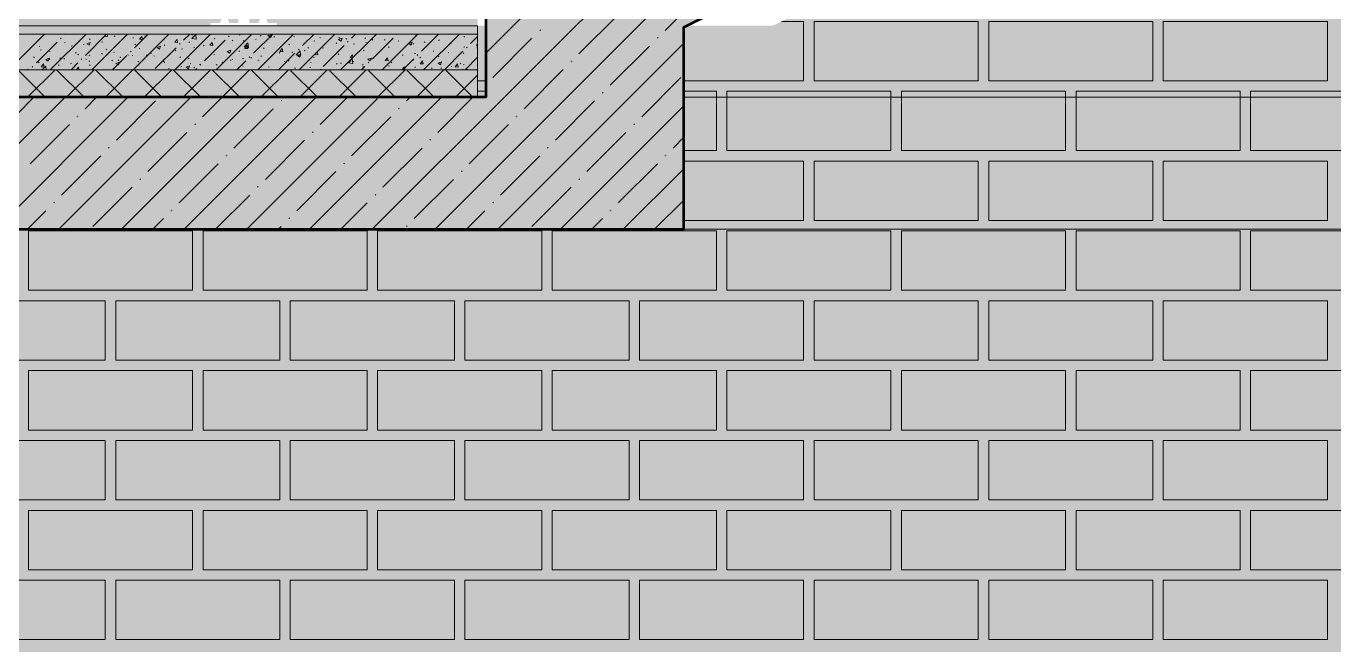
# Model space of a CAD drawing. Header units: millimetres. Extents: x -81576 to 1046824, y -248937 to 691537.
# Drawn here: x -13429 to -8673, y 623589 to 625838 of the extents above; entities that cross this region are included whole.
import ezdxf

# ---------------------------------------------------------------- set-up
doc = ezdxf.new("R2010")
doc.units = ezdxf.units.MM
doc.layers.add('PDF _Геометрия', color=7, linetype='Continuous', true_color=0x1d1d1d)
doc.layers.add('PDF _Сплошная заливка', color=7, linetype='Continuous', true_color=0xffffff)

msp = doc.modelspace()

# ---------------------------------------------------------------- hatches: boundary and pattern name
at = {"layer": 'PDF _Сплошная заливка', "true_color": 0x636466, "transparency": 33554559}
h = msp.add_hatch(color=251, dxfattribs=at)
h.paths.add_polyline_path([(-14198.8, 617839.9), (-46, 617839.9), (-46, 618839.9), (-487.7, 618839.9), (-487.7, 634793.8), (-987.7, 634793.8), (-987.7, 629959.9), (-3957.7, 629959.9), (-3957.7, 629709.9), (-4557.7, 629709.9), (-4557.7, 629409.9), (-5157.7, 629409.9), (-5157.7, 629109.9), (-5757.7, 629109.9), (-5757.7, 628809.9), (-6357.7, 628809.9), (-6357.7, 628509.9), (-6957.7, 628509.9), (-6957.7, 628209.9), (-7557.7, 628209.9), (-7557.7, 627909.9), (-8157.7, 627909.9), (-8157.7, 627609.9), (-8757.7, 627609.9), (-8757.7, 627309.9), (-9357.7, 627309.9), (-9357.7, 627009.9), (-9957.7, 627009.9), (-9957.7, 626709.9), (-10557.7, 626709.9), (-10557.7, 626409.9), (-11157.7, 626409.9), (-11157.7, 626109.9), (-11757.7, 626109.9), (-11757.7, 625579.9), (-18387.7, 625579.9), (-18387.7, 633599.9), (-11037.7, 633599.9), (-11037.7, 634234.5), (-9691.8, 634907.4), (-9784.9, 635093.8), (-9934.9, 634793.8), (-11157.7, 634793.8), (-11157.7, 634509.9), (-11757.7, 634509.9), (-11757.7, 634079.9), (-18387.7, 634079.9), (-18387.7, 634793.8), (-18887.7, 634793.8), (-18887.7, 617839.9), (-18387.7, 617839.9)], flags=0)
h.paths.add_polyline_path([(-9481.2, 618839.9), (-11037.7, 618839.9), (-11037.7, 619074.5), (-4145.8, 622979.9), (-987.7, 622979.9), (-987.7, 618839.9), (-7122.4, 618839.9)], flags=0)
h.paths.add_polyline_path([(-11757.7, 618839.9), (-18387.7, 618839.9), (-18387.7, 625099.9), (-11037.7, 625099.9), (-11037.7, 625834.5), (-3584.2, 629559.9), (-987.7, 629559.9), (-987.7, 623379.9), (-3987.7, 623379.9), (-3987.7, 623429.9), (-4557.7, 623429.9), (-4557.7, 623089.9), (-5157.7, 623089.9), (-5157.7, 622749.9), (-5757.7, 622749.9), (-5757.7, 622409.9), (-6357.7, 622409.9), (-6357.7, 622069.9), (-6957.7, 622069.9), (-6957.7, 621729.9), (-7557.7, 621729.9), (-7557.7, 621389.9), (-8157.7, 621389.9), (-8157.7, 621049.9), (-8757.7, 621049.9), (-8757.7, 620709.9), (-9357.7, 620709.9), (-9357.7, 620369.9), (-9957.7, 620369.9), (-9957.7, 620029.9), (-10557.7, 620029.9), (-10557.7, 619689.9), (-11157.7, 619689.9), (-11157.7, 619349.9), (-11757.7, 619349.9), (-11757.7, 618888.4)], flags=0)
h = msp.add_hatch(color=251, dxfattribs=at)
h.paths.add_polyline_path([(-10812.3, 619039.9), (-3987.7, 619039.9), (-3987.7, 622039.9), (-4487.7, 622039.9), (-4487.7, 622189.9), (-987.7, 622189.9), (-987.7, 622899.9), (-4000.5, 622899.9), (-10751.2, 619074.5)], flags=0)
h.paths.add_polyline_path([(-14247.7, 619039.9), (-11787.7, 619039.9), (-11787.7, 619379.9), (-11197.8, 619379.9), (-11197.8, 621115.6), (-11768, 620792.5), (-11787.7, 620827.3), (-4001.1, 625239.9), (-4260.4, 625239.9), (-4260.4, 625279.9), (-3987.7, 625279.9), (-3987.7, 629203), (-10713.8, 625839.9), (-11026.9, 625839.9), (-11037.7, 625834.5), (-11037.7, 625099.9), (-14247.7, 625099.9), (-14247.7, 620692.2)], flags=0)
h.paths.add_polyline_path([(-10597.8, 619719.9), (-10597.8, 621455.6), (-11157.8, 621138.2), (-11157.8, 619719.9), (-10812.3, 619719.9)], flags=0)
h.paths.add_polyline_path([(-10411.7, 620059.9), (-9997.8, 620059.9), (-9997.8, 621795.6), (-10557.8, 621478.2), (-10557.7, 620059.9)], flags=0)
h.paths.add_polyline_path([(-9481.2, 620399.9), (-9397.8, 620399.9), (-9397.8, 622135.6), (-9957.8, 621818.3), (-9957.7, 620399.9), (-9682.1, 620399.9)], flags=0)
h.paths.add_polyline_path([(-9357.8, 620739.9), (-8797.8, 620739.9), (-8797.8, 622475.6), (-9357.8, 622158.3), (-9357.8, 621049.9)], flags=0)
h.paths.add_polyline_path([(-8288, 621079.9), (-8197.8, 621079.9), (-8197.8, 622815.6), (-8757.8, 622498.3), (-8757.7, 621079.9)], flags=0)
h.paths.add_polyline_path([(-8157.8, 621419.9), (-7597.8, 621419.9), (-7597.8, 623155.7), (-8157.8, 622838.3), (-8157.8, 621729.9)], flags=0)
h.paths.add_polyline_path([(-7407.9, 621759.9), (-6997.8, 621759.9), (-6997.8, 623495.7), (-7557.8, 623178.3), (-7557.7, 621759.9)], flags=0)
h.paths.add_polyline_path([(-6957.7, 622099.9), (-6397.8, 622099.9), (-6397.8, 623835.7), (-6957.8, 623518.4), (-6957.8, 622099.9)], flags=0)
h.paths.add_polyline_path([(-6357.8, 622439.9), (-5797.8, 622439.9), (-5797.8, 624175.7), (-6357.8, 623858.4), (-6357.8, 622667.9)], flags=0)
h.paths.add_polyline_path([(-5197.8, 622779.9), (-5197.8, 624515.7), (-5757.8, 624198.4), (-5757.7, 622779.9)], flags=0)
h.paths.add_polyline_path([(-4597.8, 623119.9), (-4597.8, 624855.8), (-5157.8, 624538.4), (-5157.7, 623119.9), (-4617.7, 623119.9)], flags=0)
h.paths.add_polyline_path([(-4557.7, 623459.9), (-3997.8, 623459.9), (-3997.8, 625195.8), (-4557.8, 624878.4), (-4557.8, 623459.9)], flags=0)
h.paths.add_polyline_path([(-11787.7, 625579.9), (-11757.7, 625579.9), (-11757.7, 625839.9), (-11787.7, 625839.9), (-11787.7, 625599.9)], flags=0)
h.paths.add_polyline_path([(-13747.7, 625839.9), (-12757.7, 625839.9), (-12757.7, 625849.9), (-12723.3, 625849.9), (-12723.3, 625857.9), (-12719.7, 625857.9), (-12718.1, 625877.9), (-12695.7, 625877.9), (-12695, 625857.9), (-12692.1, 625857.9), (-12692.1, 625849.9), (-12657.7, 625849.9), (-12659.2, 626760.5), (-12681.8, 626762.8), (-12693.9, 626770), (-12700.7, 626777.7), (-12705.4, 626787.2), (-12706.7, 626791), (-12706.7, 626807.5), (-12707.5, 626810.6), (-12707.5, 627572.6), (-12707, 627582.5), (-12705.2, 627582.5), (-12704.6, 627585), (-12707.7, 627599.9), (-12703.4, 627617.2), (-12697.6, 627626.1), (-12689.6, 627633.1), (-12682.3, 627636.8), (-12672.5, 627639.3), (-12655.9, 627639.5), (-12621.6, 627639.8), (-12564.4, 627641.5), (-6414.6, 630716.4), (-11786.1, 633402.2), (-11786.1, 633558.6), (-11817.7, 633574.4), (-11817.7, 633599.9), (-14247.7, 633599.9), (-14247.7, 625839.9), (-14168.7, 625839.9)], flags=0)
h.paths.add_polyline_path([(-12429.7, 625839.9), (-11787.7, 625839.9), (-11787.7, 626149.9), (-11753.3, 626149.9), (-11753.3, 626157.9), (-11749.7, 626157.9), (-11748.1, 626177.9), (-11725.7, 626177.9), (-11725, 626157.9), (-11722.1, 626157.9), (-11722.1, 626149.9), (-11687.7, 626149.9), (-11687.7, 627190.4), (-12553.5, 626759.9), (-12617.7, 626759.9), (-12617.7, 625849.9), (-12583.3, 625849.9), (-12583.3, 625857.9), (-12579.7, 625857.9), (-12578.1, 625877.9), (-12555.7, 625877.9), (-12555, 625857.9), (-12552.1, 625857.9), (-12552.1, 625849.9), (-12517.7, 625849.9), (-12517.7, 625839.9)], flags=0)
h.paths.add_polyline_path([(-11547.7, 626139.9), (-11187.7, 626139.9), (-11187.7, 626439.9), (-10587.7, 626439.9), (-10587.7, 626739.9), (-9987.7, 626739.9), (-9987.7, 627049.9), (-9953.3, 627049.9), (-9953.3, 627057.9), (-9949.7, 627057.9), (-9948.1, 627077.9), (-9925.7, 627077.9), (-9925, 627057.9), (-9922.1, 627057.9), (-9922.1, 627049.9), (-9887.7, 627049.9), (-9887.7, 628090.4), (-11647.7, 627210.4), (-11647.7, 626149.9), (-11613.3, 626149.9), (-11613.3, 626157.9), (-11609.7, 626157.9), (-11607.7, 626177.9), (-11585.7, 626177.9), (-11585, 626157.9), (-11582.1, 626157.9), (-11582.1, 626149.9), (-11547.7, 626149.9)], flags=0)
h.paths.add_polyline_path([(-12567.7, 626838.5), (-12566.4, 626840.5), (-11687.7, 627279.9), (-11687.7, 627939.9), (-11675.7, 627941.4), (-11677.5, 627960.8), (-11676.1, 627972.5), (-11676.6, 627979.9), (-11677.3, 627979.9), (-11677.5, 627995.5), (-12553.5, 627559.9), (-12627.8, 627559.9), (-12627.7, 627489.9), (-12617.7, 627489.9), (-12617.7, 626839.8), (-12577.1, 626838.5)], flags=0)
h.paths.add_polyline_path([(-9387.7, 627039.9), (-9387.7, 627339.9), (-8787.7, 627339.9), (-8787.7, 627639.9), (-8187.7, 627639.9), (-8187.7, 627949.9), (-8153.3, 627949.9), (-8153.3, 627957.9), (-8149.7, 627957.9), (-8148.1, 627977.9), (-8125.7, 627977.9), (-8125, 627957.9), (-8122.1, 627957.9), (-8122.1, 627949.9), (-8087.7, 627949.9), (-8087.7, 628990.4), (-9847.7, 628110.4), (-9847.7, 627049.9), (-9813.3, 627049.9), (-9813.3, 627057.9), (-9809.7, 627057.9), (-9808.1, 627077.9), (-9785.7, 627077.9), (-9785, 627057.9), (-9782.1, 627057.9), (-9782.1, 627049.9), (-9747.7, 627049.9), (-9747.7, 627039.9), (-9481.2, 627039.9)], flags=0)
h.paths.add_polyline_path([(-11647.7, 627299.9), (-9887.7, 628179.9), (-9887.7, 628839.9), (-9875.7, 628841.4), (-9877.5, 628860.8), (-9876.1, 628872.5), (-9876.6, 628879.9), (-9877.3, 628879.9), (-9877.5, 628895.5), (-11658, 628005.3), (-11659, 627979.9), (-11660.6, 627979.9), (-11658, 627953.5), (-11657.7, 627939.9), (-11647.7, 627939.9), (-11647.7, 627409.9)], flags=0)
h.paths.add_polyline_path([(-7712.1, 627939.9), (-7587.7, 627939.9), (-7587.7, 628239.9), (-6987.7, 628239.9), (-6987.7, 628539.9), (-6387.7, 628539.9), (-6387.7, 628849.9), (-6353.3, 628849.9), (-6353.3, 628857.9), (-6349.7, 628857.9), (-6348.1, 628877.9), (-6325.7, 628877.9), (-6325, 628857.9), (-6322.1, 628857.9), (-6322.1, 628849.9), (-6287.7, 628849.9), (-6287.7, 629890.4), (-8047.7, 629010.4), (-8047.7, 627949.9), (-8013.3, 627949.9), (-8013.3, 627957.9), (-8009.7, 627957.9), (-8008.1, 627977.9), (-7985.7, 627977.9), (-7985, 627957.9), (-7982.1, 627957.9), (-7982.1, 627949.9), (-7947.7, 627949.9), (-7947.7, 627939.9)], flags=0)
h.paths.add_polyline_path([(-11667.7, 627975.1), (-11665.1, 627979.9), (-11670.7, 627978), (-11670.1, 627977.4)], flags=0)
h.paths.add_polyline_path([(-9847.7, 628199.9), (-8087.7, 629079.9), (-8087.7, 629739.9), (-8075.7, 629741.4), (-8077.5, 629760.8), (-8076.1, 629772.5), (-8076.6, 629779.9), (-8077.3, 629779.9), (-8077.5, 629795.5), (-9858, 628905.3), (-9859, 628879.9), (-9860.6, 628879.9), (-9858, 628853.5), (-9857.7, 628839.9), (-9847.7, 628839.9), (-9847.7, 628235.1)], flags=0)
h.paths.add_polyline_path([(-5787.7, 628839.9), (-5787.7, 629139.9), (-5187.7, 629139.9), (-5187.7, 629439.9), (-4587.7, 629439.9), (-4587.7, 629749.9), (-4553.3, 629749.9), (-4553.3, 629757.9), (-4549.7, 629757.9), (-4548.1, 629777.9), (-4540.8, 629779.5), (-5525.2, 630271.7), (-6247.7, 629910.4), (-6247.7, 628849.9), (-6213.3, 628849.9), (-6213.3, 628857.9), (-6209.7, 628857.9), (-6208.1, 628877.9), (-6185.7, 628877.9), (-6185, 628857.9), (-6182.1, 628857.9), (-6182.1, 628849.9), (-6147.7, 628849.9), (-6147.7, 628839.9), (-5943, 628839.9)], flags=0)
h.paths.add_polyline_path([(-9867.7, 628875.1), (-9865.1, 628879.9), (-9872.7, 628879.9), (-9870.1, 628877.4)], flags=0)
h.paths.add_polyline_path([(-8047.7, 629099.9), (-6287.7, 629979.9), (-6287.7, 630639.9), (-6275.8, 630642), (-6277.5, 630647.9), (-6325.2, 630671.7), (-8058, 629805.3), (-8059, 629779.9), (-8060.6, 629779.9), (-8058, 629753.5), (-8057.7, 629739.9), (-8047.7, 629739.9), (-8047.7, 629610.5)], flags=0)
h.paths.add_polyline_path([(-4321.3, 629739.9), (-4226.1, 629739.9), (-4226.1, 629788.2), (-4386.1, 629868), (-4385, 629757.9), (-4382.1, 629757.9), (-4382.1, 629749.9), (-4347.7, 629748), (-4347.7, 629739.9)], flags=0)
h.paths.add_polyline_path([(-4522.1, 629749.9), (-4487.7, 629749.9), (-4487.7, 629753), (-4525.7, 629772), (-4525, 629757.9), (-4522.1, 629757.9)], flags=0)
h.paths.add_polyline_path([(-4426.1, 629766.9), (-4426.1, 629888), (-4447.7, 629898.7), (-4447.7, 629777.7)], flags=0)
h.paths.add_polyline_path([(-8067.7, 629775.1), (-8065.1, 629779.9), (-8072.7, 629779.9), (-8070.1, 629777.4)], flags=0)
h.paths.add_polyline_path([(-4487.7, 629797.7), (-4487.7, 629918.7), (-4586.1, 629967.8), (-4586.1, 629846.9), (-4528.2, 629818)], flags=0)
h.paths.add_polyline_path([(-4626.1, 629866.9), (-4626.1, 629987.7), (-4786.1, 630067.5), (-4786.1, 629946.9), (-4663.4, 629885.6)], flags=0)
h.paths.add_polyline_path([(-4826.1, 629966.9), (-4826.1, 630087.5), (-4986.1, 630167.3), (-4986.1, 630046.9)], flags=0)
h.paths.add_polyline_path([(-6247.7, 629999.9), (-5614.6, 630316.4), (-6247.7, 630633), (-6247.7, 630023.1)], flags=0)
h.paths.add_polyline_path([(-5026.1, 630066.9), (-5026.1, 630187.2), (-5186.1, 630267), (-5186.1, 630146.9), (-5128.2, 630118)], flags=0)
h.paths.add_polyline_path([(-5226.1, 630166.9), (-5226.1, 630287), (-5360.5, 630354), (-5386.1, 630341.2), (-5386.1, 630246.9), (-5353.3, 630230.5)], flags=0)
h.paths.add_polyline_path([(-5426.1, 630266.9), (-5427, 630320.8), (-5480.5, 630294.1)], flags=0)
h.paths.add_polyline_path([(-5569.9, 630338.8), (-5450.1, 630398.7), (-5586.1, 630466.5), (-5586.1, 630346.9)], flags=0)
h.paths.add_polyline_path([(-5626.1, 630366.9), (-5626.1, 630486.5), (-5786.1, 630566.3), (-5786.1, 630446.9), (-5648.1, 630377.9)], flags=0)
h.paths.add_polyline_path([(-5826.1, 630466.9), (-5826.1, 630586.2), (-5986.1, 630666), (-5986.1, 630546.9), (-5943, 630525.3)], flags=0)
h.paths.add_polyline_path([(-6026.1, 630566.9), (-6026.1, 630686), (-6038.6, 630692.2), (-6186.1, 630692.2), (-6186.1, 630646.9)], flags=0)
h.paths.add_polyline_path([(-6226.1, 630666.9), (-6226.1, 630721.2), (-6258, 630705.3), (-6258, 630682.8), (-6237.9, 630672.8)], flags=0)
h.paths.add_polyline_path([(-6277.3, 630692.5), (-6277.3, 630695.6), (-6280.5, 630694.1)], flags=0)
h.paths.add_polyline_path([(-6369.9, 630738.8), (-6251.1, 630798.2), (-6386.1, 630865.5), (-6385.3, 630746.5)], flags=0)
h.paths.add_polyline_path([(-6426.1, 630766.9), (-6426.1, 630885.4), (-6586.1, 630965.2), (-6586.1, 630846.9), (-6532.7, 630820.2)], flags=0)
h.paths.add_polyline_path([(-6626.1, 630866.9), (-6626.1, 630985.2), (-6786.1, 631065), (-6786.1, 630946.9)], flags=0)
h.paths.add_polyline_path([(-6826.1, 630966.9), (-6826.1, 631084.9), (-6986.1, 631164.7), (-6986.1, 631046.9), (-6928.2, 631018)], flags=0)
h.paths.add_polyline_path([(-7026.1, 631066.9), (-7026.1, 631184.7), (-7186.1, 631264.5), (-7186.1, 631146.9), (-7122.4, 631115)], flags=0)
h.paths.add_polyline_path([(-7226.1, 631166.9), (-7226.1, 631284.4), (-7386.1, 631364.2), (-7386.1, 631246.9)], flags=0)
h.paths.add_polyline_path([(-7426.1, 631266.9), (-7426.1, 631384.2), (-7586.1, 631464), (-7586.1, 631346.9), (-7563.1, 631335.4)], flags=0)
h.paths.add_polyline_path([(-7626.1, 631366.9), (-7626.1, 631483.9), (-7786.1, 631563.7), (-7786.1, 631446.9), (-7712.1, 631409.9)], flags=0)
h.paths.add_polyline_path([(-7826.1, 631466.9), (-7826.1, 631583.7), (-7843.2, 631592.2), (-7986.1, 631592.2), (-7986.1, 631546.9), (-7964.3, 631536)], flags=0)
h.paths.add_polyline_path([(-8026.1, 631566.9), (-8026.1, 631683.4), (-8186.1, 631763.2), (-8186.1, 631646.9), (-8076.7, 631592.2)], flags=0)
h.paths.add_polyline_path([(-8226.1, 631666.9), (-8226.1, 631783.2), (-8386.1, 631863), (-8386.1, 631746.9), (-8301.8, 631704.7)], flags=0)
h.paths.add_polyline_path([(-8426.1, 631766.9), (-8426.1, 631882.9), (-8586.1, 631962.7), (-8586.1, 631846.9)], flags=0)
h.paths.add_polyline_path([(-8626.1, 631866.9), (-8626.1, 631982.6), (-8786.1, 632062.4), (-8786.1, 631946.9), (-8728.2, 631918)], flags=0)
h.paths.add_polyline_path([(-8826.1, 631966.9), (-8826.1, 632082.4), (-8986.1, 632162.2), (-8986.1, 632046.9)], flags=0)
h.paths.add_polyline_path([(-9026.1, 632066.9), (-9026.1, 632182.1), (-9186.1, 632261.9), (-9186.1, 632146.9)], flags=0)
h.paths.add_polyline_path([(-9226.1, 632166.9), (-9226.1, 632281.9), (-9386.1, 632361.7), (-9386.1, 632246.9), (-9363.1, 632235.4)], flags=0)
h.paths.add_polyline_path([(-9426.1, 632266.9), (-9426.1, 632381.6), (-9586.1, 632461.4), (-9586.1, 632346.9), (-9481.2, 632294.4)], flags=0)
h.paths.add_polyline_path([(-9626.1, 632366.9), (-9626.1, 632481.4), (-9647.8, 632492.2), (-9786.1, 632492.2), (-9786.1, 632446.9), (-9776.1, 632441.9)], flags=0)
h.paths.add_polyline_path([(-9826.1, 632466.9), (-9826.1, 632581.1), (-9986.1, 632660.9), (-9986.1, 632546.9), (-9876.7, 632492.2)], flags=0)
h.paths.add_polyline_path([(-10026.1, 632566.9), (-10026.1, 632680.9), (-10186.1, 632760.7), (-10186.1, 632646.9), (-10070.9, 632589.3)], flags=0)
h.paths.add_polyline_path([(-10226.1, 632666.9), (-10226.1, 632780.6), (-10386.1, 632860.4), (-10386.1, 632746.9)], flags=0)
h.paths.add_polyline_path([(-10426.1, 632766.9), (-10426.1, 632880.4), (-10586.1, 632960.1), (-10585.4, 632846.5), (-10528.2, 632818)], flags=0)
h.paths.add_polyline_path([(-10626.1, 632866.9), (-10626.1, 632980.1), (-10786.1, 633059.9), (-10786.1, 632946.9), (-10660.6, 632884.1)], flags=0)
h.paths.add_polyline_path([(-10826.1, 632966.9), (-10826.1, 633079.8), (-10986.1, 633159.6), (-10986.1, 633046.9)], flags=0)
h.paths.add_polyline_path([(-11026.1, 633066.9), (-11026.1, 633179.6), (-11186.1, 633259.4), (-11186.1, 633146.9), (-11163.1, 633135.4)], flags=0)
h.paths.add_polyline_path([(-11226.1, 633166.9), (-11226.1, 633279.3), (-11386.1, 633359.1), (-11386.1, 633246.9), (-11250.3, 633179)], flags=0)
h.paths.add_polyline_path([(-11426.1, 633266.9), (-11426.1, 633379.1), (-11586.1, 633458.9), (-11586.1, 633346.9)], flags=0)
h.paths.add_polyline_path([(-11626.1, 633366.9), (-11626.1, 633472.2), (-11746.1, 633472.2), (-11746.1, 633426.9)], flags=0)
for points in [[(-11840, 625809.9), (-11787.7, 625809.9), (-11787.7, 625839.9), (-18387.7, 625839.9), (-18387.7, 625809.9), (-12429.7, 625809.9)], [(-18186.5, 625679.9), (-11787.7, 625679.9), (-11787.7, 625809.9), (-18387.7, 625809.9), (-18387.7, 625679.9), (-18222.9, 625679.9)], [(-11817.7, 625579.9), (-11787.7, 625579.9), (-11787.7, 625679.9), (-18387.7, 625679.9), (-18387.7, 625579.9), (-11840, 625579.9)]]:
    msp.add_hatch(color=251, dxfattribs=at).paths.add_polyline_path(points)

# ---------------------------------------------------------------- linework, layer by layer
at = {"layer": 'PDF _Геометрия', "color": 7, "lineweight": 50}
for points in [[(-11757.7, 625579.9), (-18387.7, 625579.9), (-18387.7, 633599.9), (-11796.1, 633599.9)], [(-11757.7, 618839.9), (-18387.7, 618839.9), (-18387.7, 625099.9), (-11607.7, 625099.9)]]:
    msp.add_lwpolyline(points, dxfattribs=at)
at = {"layer": 'PDF _Геометрия', "color": 7, "lineweight": 53}
for points in [[(-18387.7, 625099.9), (-11037.7, 625099.9), (-11037.7, 625834.5), (-3586.9, 629559.9)], [(-11757.7, 626109.9), (-11757.7, 625579.9), (-18387.7, 625579.9)]]:
    msp.add_lwpolyline(points, dxfattribs=at)
at = {"layer": 'PDF _Геометрия', "color": 250, "lineweight": 9, "true_color": 0x2c2c2c}
for points in [[(-11942.3, 625099.9), (-10632.3, 626409.9)], [(-12170.4, 625099.9), (-11160.4, 626109.9)], [(-11757.7, 625740.7), (-11388.5, 626109.9)], [(-11105.2, 625823), (-10962.6, 625965.5)], [(-11418.8, 625737.4), (-11276.3, 625880)], [(-13492.4, 625679.9), (-13362.4, 625809.9)], [(-13341.5, 625679.9), (-13211.5, 625809.9)], [(-13304.2, 625792.7), (-13301.7, 625795.2)], [(-13289.1, 625807.8), (-13287, 625809.9)], [(-13213.7, 625732.3), (-13138.3, 625807.8)], [(-13198.5, 625790), (-13195.9, 625792)], [(-13190.7, 625679.9), (-13060.7, 625809.9)], [(-13133.5, 625801.3), (-13144.1, 625802.3), (-13137.7, 625809.9)], [(-13133.5, 625801.3), (-13135.1, 625809.9)], [(-13108.7, 625801.4), (-13106.1, 625803.4)], [(-13041.7, 625795.6), (-13038.4, 625796.1)], [(-13039.8, 625679.9), (-12909.8, 625809.9)], [(-13035.2, 625760), (-12985.3, 625809.9)], [(-13005.9, 625790.2), (-13016.6, 625791.1), (-13008, 625801.3)], [(-13005.9, 625790.2), (-13008, 625801.3)], [(-12997.2, 625801.5), (-12993.9, 625801.9)], [(-12930.4, 625790.4), (-12927.9, 625788.1)], [(-12878.4, 625779), (-12889, 625780), (-12880.5, 625790.2)], [(-12888.9, 625679.9), (-12758.9, 625809.9)], [(-12878.4, 625779), (-12880.5, 625790.2)], [(-12856.7, 625787.6), (-12834.4, 625809.9)], [(-12826.7, 625808.2), (-12824.2, 625805.9)], [(-12810.5, 625790.8), (-12826.3, 625793.2), (-12812.5, 625807.7)], [(-12810.5, 625790.8), (-12812.5, 625807.7)], [(-12745.1, 625792.8), (-12742.5, 625794.8)], [(-12738.1, 625679.9), (-12608.1, 625809.9)], [(-12693.2, 625800.2), (-12690.7, 625802.7)], [(-12653.8, 625805.3), (-12651.2, 625807.3)], [(-12645.8, 625809.4), (-12643, 625807.6)], [(-12602.7, 625739.9), (-12532.7, 625809.9)], [(-12595.7, 625790.4), (-12592.4, 625790.8)], [(-12587.2, 625679.9), (-12457.2, 625809.9)], [(-12576.7, 625804.8), (-12574.2, 625802.5)], [(-12550.9, 625805.4), (-12548.1, 625803.6)], [(-12539.6, 625797.6), (-12548.5, 625803.6), (-12536, 625808.4)], [(-12539.6, 625797.7), (-12536, 625808.4)], [(-12528.4, 625799.2), (-12525.1, 625799.7)], [(-12456, 625801.4), (-12453.2, 625799.6)], [(-12436.3, 625679.9), (-12306.3, 625809.9)], [(-12424.2, 625767.5), (-12381.8, 625809.9)], [(-12361.1, 625797.4), (-12358.2, 625795.6)], [(-12284.1, 625783.4), (-12293, 625789.4), (-12280.5, 625794.2)], [(-12292.7, 625794.7), (-12290.1, 625796.7)], [(-12285.5, 625679.9), (-12155.5, 625809.9)], [(-12284.1, 625783.4), (-12280.5, 625794.2)], [(-12266.2, 625793.4), (-12263.3, 625791.6)], [(-12245.6, 625795.2), (-12230.9, 625809.9)], [(-12200.4, 625808), (-12198, 625809.9)], [(-12197.7, 625795.9), (-12195.3, 625793.7)], [(-12170.2, 625719.8), (-12094.8, 625795.2)], [(-12134.6, 625679.9), (-12004.6, 625809.9)], [(-12082.2, 625807.8), (-12080.1, 625809.9)], [(-12014.6, 625802.9), (-12011.3, 625803.4)], [(-11991.7, 625747.4), (-11929.2, 625809.9)], [(-11983.7, 625679.9), (-11853.7, 625809.9)], [(-11970.1, 625808.8), (-11966.8, 625809.2)], [(-11837.8, 625798.6), (-11835.2, 625800.6)], [(-11813.1, 625775.1), (-11787.7, 625800.5)], [(-11732.5, 625651.9), (-11589.9, 625794.5)], [(-11561.4, 625823), (-11559, 625825.4)], [(-11133.7, 625794.5), (-11131.3, 625796.8)], [(-13392.2, 625704.7), (-13316.8, 625780.1)], [(-13382.2, 625764.2), (-13379.5, 625766.2)], [(-13378.2, 625751.3), (-13374.8, 625751.8)], [(-13344.8, 625746.6), (-13342, 625744.8)], [(-13289.8, 625777.5), (-13287.2, 625779.5)], [(-13265.9, 625766.1), (-13262.5, 625766.6)], [(-13249.9, 625742.6), (-13247.1, 625740.8)], [(-13221.4, 625772), (-13218, 625772.4)], [(-13200.1, 625768.8), (-13208.9, 625774.7), (-13196.5, 625779.5)], [(-13200.1, 625768.8), (-13196.5, 625779.5)], [(-13154, 625780.8), (-13150.7, 625781.3)], [(-13137.8, 625754.8), (-13135.3, 625752.5)], [(-13110.9, 625742.2), (-13108.2, 625744.2)], [(-13050.3, 625744.9), (-13047.8, 625747.4)], [(-13034.1, 625772.6), (-13031.6, 625770.3)], [(-13018.6, 625755.5), (-13015.9, 625757.6)], [(-12959.7, 625684.6), (-12884.3, 625760)], [(-12944.5, 625754.5), (-12953.4, 625760.5), (-12940.9, 625765.3)], [(-12944.6, 625754.5), (-12940.9, 625765.3)], [(-12927.3, 625768), (-12924.6, 625770.1)], [(-12887.8, 625751.4), (-12885.3, 625749.1)], [(-12871.7, 625772.6), (-12869.2, 625775.1)], [(-12864.4, 625755), (-12861, 625755.4)], [(-12837.5, 625779.4), (-12834.8, 625781.5)], [(-12819.9, 625760.9), (-12816.5, 625761.3)], [(-12784.1, 625769.2), (-12781.6, 625766.9)], [(-12781.2, 625712.2), (-12705.8, 625787.6)], [(-12750.9, 625767.9), (-12761.5, 625768.8), (-12752.9, 625779)], [(-12750.9, 625767.9), (-12752.9, 625779)], [(-12752.5, 625769.7), (-12749.2, 625770.2)], [(-12689, 625740.3), (-12697.9, 625746.3), (-12685.4, 625751)], [(-12689, 625740.3), (-12685.4, 625751)], [(-12680.4, 625787), (-12677.9, 625784.7)], [(-12656, 625746.1), (-12653.3, 625748.1)], [(-12640.2, 625784.5), (-12636.9, 625785)], [(-12620.8, 625761.4), (-12636.6, 625763.8), (-12622.7, 625778.2)], [(-12623.4, 625756.7), (-12634, 625757.6), (-12625.4, 625767.9)], [(-12623.4, 625756.7), (-12625.4, 625767.9)], [(-12620.8, 625761.4), (-12622.8, 625778.2)], [(-12566.2, 625757.5), (-12563.5, 625759.5)], [(-12508.8, 625742.5), (-12506.3, 625740.3)], [(-12495.8, 625745.6), (-12506.4, 625746.5), (-12497.9, 625756.7)], [(-12495.8, 625745.6), (-12497.9, 625756.7)], [(-12473.8, 625770.8), (-12471.2, 625772.8)], [(-12462.9, 625743.9), (-12459.5, 625744.3)], [(-12431, 625731.9), (-12446.8, 625734.4), (-12433, 625748.8)], [(-12439.3, 625752.4), (-12436.7, 625755)], [(-12431, 625731.9), (-12433, 625748.8)], [(-12418.4, 625749.8), (-12415, 625750.2)], [(-12405.1, 625760.3), (-12402.6, 625758.1)], [(-12382.5, 625783.3), (-12379.9, 625785.4)], [(-12368.3, 625734.4), (-12378.9, 625735.3), (-12370.3, 625745.5)], [(-12368.3, 625734.4), (-12370.4, 625745.5)], [(-12351, 625758.6), (-12347.7, 625759.1)], [(-12348.7, 625692.1), (-12273.3, 625767.5)], [(-12301.4, 625778.1), (-12299, 625775.9)], [(-12260.7, 625780.1), (-12258.2, 625782.6)], [(-12238.7, 625773.4), (-12235.4, 625773.8)], [(-12202.5, 625748.8), (-12199.9, 625750.9)], [(-12194.2, 625779.3), (-12190.9, 625779.7)], [(-12171.2, 625789.4), (-12168.4, 625787.6)], [(-12126.9, 625788.1), (-12123.6, 625788.6)], [(-12111.3, 625761.4), (-12108.6, 625763.4)], [(-12076.3, 625785.4), (-12073.5, 625783.6)], [(-12028.6, 625769.2), (-12037.4, 625775.1), (-12025, 625779.9)], [(-12028.6, 625769.2), (-12025, 625779.9)], [(-12021.4, 625772.8), (-12018.8, 625774.8)], [(-11981.4, 625781.3), (-11978.6, 625779.5)], [(-11949.5, 625747.5), (-11946.2, 625748)], [(-11929.1, 625786.1), (-11926.4, 625788.1)], [(-11908.3, 625679.9), (-11840.8, 625747.4)], [(-11894, 625743.2), (-11891.5, 625741)], [(-11886.5, 625777.3), (-11883.7, 625775.5)], [(-11837.2, 625762.3), (-11833.9, 625762.7)], [(-11828.2, 625760), (-11825.7, 625762.5)], [(-11792.7, 625768.2), (-11789.4, 625768.6)], [(-11791.6, 625773.3), (-11788.8, 625771.5)], [(-11790.3, 625761), (-11787.8, 625758.8)], [(-11714.2, 625099.9), (-11037.7, 625776.4)], [(-11304.8, 625623.4), (-11162.2, 625766)], [(-13402.3, 625726.8), (-13399.4, 625725)], [(-13384.3, 625705), (-13381.7, 625707)], [(-13363.9, 625689.9), (-13374.5, 625690.8), (-13365.9, 625701.1)], [(-13363.9, 625689.9), (-13365.9, 625701.1)], [(-13349.5, 625711.4), (-13358.3, 625717.4), (-13345.9, 625722.2)], [(-13349.5, 625711.4), (-13345.9, 625722.2)], [(-13345.2, 625719.2), (-13342.7, 625716.9)], [(-13312.6, 625696), (-13309.3, 625696.4)], [(-13307.3, 625722.8), (-13304.5, 625721)], [(-13292, 625718.3), (-13289.3, 625720.3)], [(-13268.1, 625701.9), (-13264.8, 625702.3)], [(-13266.1, 625679.9), (-13241.4, 625704.7)], [(-13241.5, 625737), (-13239, 625734.7)], [(-13228.8, 625717.2), (-13226.3, 625719.8)], [(-13212.4, 625718.7), (-13209.6, 625716.9)], [(-13200.8, 625710.7), (-13197.5, 625711.2)], [(-13200.7, 625730.8), (-13198, 625732.9)], [(-13198.9, 625698), (-13196.4, 625695.7)], [(-13155, 625738.6), (-13152.2, 625736.8)], [(-13117.5, 625714.7), (-13114.7, 625712.9)], [(-13115.3, 625679.9), (-13062.8, 625732.3)], [(-13093.9, 625697.2), (-13102.8, 625703.2), (-13090.3, 625707.9)], [(-13095.2, 625715.8), (-13092.7, 625713.5)], [(-13093.9, 625697.2), (-13090.3, 625707.9)], [(-13088.5, 625725.5), (-13085.2, 625725.9)], [(-13060.1, 625734.6), (-13057.3, 625732.8)], [(-13044, 625731.4), (-13040.7, 625731.8)], [(-13022.6, 625710.7), (-13019.8, 625708.9)], [(-13020.7, 625696.3), (-13018.1, 625698.4)], [(-12991.5, 625733.6), (-12989, 625731.3)], [(-12976.7, 625740.2), (-12973.3, 625740.7)], [(-12965.2, 625730.6), (-12962.3, 625728.8)], [(-12929.4, 625708.9), (-12926.8, 625710.9)], [(-12927.7, 625706.7), (-12924.9, 625704.9)], [(-12870.3, 625726.6), (-12867.4, 625724.8)], [(-12839.6, 625720.2), (-12837, 625722.3)], [(-12832.8, 625702.7), (-12829.9, 625700.9)], [(-12799.3, 625699.6), (-12796, 625700)], [(-12796.3, 625697.1), (-12793.8, 625699.6)], [(-12775.3, 625722.6), (-12772.5, 625720.8)], [(-12747.3, 625733.6), (-12744.6, 625735.6)], [(-12737.9, 625698.7), (-12735, 625696.9)], [(-12716.2, 625706.9), (-12713.7, 625704.7)], [(-12687, 625714.4), (-12683.7, 625714.8)], [(-12680.4, 625718.6), (-12677.6, 625716.8)], [(-12662.7, 625679.9), (-12630.4, 625712.2)], [(-12642.9, 625694.7), (-12640.1, 625692.9)], [(-12642.5, 625720.3), (-12639.2, 625720.7)], [(-12617.8, 625724.8), (-12615.3, 625727.3)], [(-12612.5, 625724.7), (-12610, 625722.5)], [(-12585.5, 625714.6), (-12582.7, 625712.8)], [(-12575.2, 625729.1), (-12571.8, 625729.6)], [(-12568.3, 625698.3), (-12565.7, 625700.3)], [(-12511.8, 625679.9), (-12451.8, 625739.9)], [(-12490.6, 625710.5), (-12487.8, 625708.7)], [(-12476, 625711.6), (-12473.3, 625713.7)], [(-12433.5, 625726.1), (-12442.3, 625732), (-12429.9, 625736.8)], [(-12433.5, 625726.1), (-12429.9, 625736.8)], [(-12395.7, 625706.5), (-12392.9, 625704.7)], [(-12384.7, 625724.1), (-12382, 625726.2)], [(-12300.8, 625702.5), (-12298, 625700.7)], [(-12294.9, 625735.5), (-12292.2, 625737.6)], [(-12285.5, 625703.3), (-12282.2, 625703.7)], [(-12241.3, 625702.5), (-12257.1, 625705), (-12243.2, 625719.4)], [(-12240.8, 625723.2), (-12251.4, 625724.2), (-12242.8, 625734.4)], [(-12241.3, 625702.5), (-12243.2, 625719.4)], [(-12240.8, 625723.2), (-12242.8, 625734.4)], [(-12241, 625709.1), (-12237.7, 625709.6)], [(-12205.9, 625698.5), (-12203, 625696.7)], [(-12178, 625711.8), (-12186.8, 625717.8), (-12174.4, 625722.6)], [(-12185.3, 625704.7), (-12182.8, 625707.2)], [(-12178, 625711.8), (-12174.4, 625722.6)], [(-12173.7, 625718), (-12170.3, 625718.4)], [(-12113.2, 625712.1), (-12123.9, 625713), (-12115.3, 625723.2)], [(-12113.2, 625712.1), (-12115.3, 625723.2)], [(-12113.4, 625702.2), (-12110.8, 625704.2)], [(-12111, 625694.5), (-12108.1, 625692.7)], [(-12101.4, 625707.6), (-12098.9, 625705.4)], [(-12061.4, 625732.8), (-12058, 625733.2)], [(-12059.2, 625679.9), (-12019.3, 625719.8)], [(-12023.6, 625713.6), (-12021, 625715.6)], [(-12016.9, 625738.7), (-12013.5, 625739.1)], [(-12006.8, 625732.3), (-12004.2, 625734.8)], [(-11997.7, 625725.4), (-11995.2, 625723.2)], [(-11985.7, 625700.9), (-11996.3, 625701.9), (-11987.8, 625712.1)], [(-11985.7, 625700.9), (-11987.8, 625712.1)], [(-11931.3, 625726.9), (-11928.6, 625728.9)], [(-11922.5, 625697.6), (-11931.3, 625703.6), (-11918.9, 625708.3)], [(-11922.5, 625697.6), (-11918.9, 625708.3)], [(-11858.2, 625689.8), (-11868.8, 625690.7), (-11860.2, 625700.9)], [(-11858.2, 625689.8), (-11860.2, 625700.9)], [(-11851.4, 625704.2), (-11848.9, 625701.9)], [(-11840, 625739.4), (-11837.3, 625741.5)], [(-11839.5, 625698), (-11836.2, 625698.5)], [(-11832.9, 625679.9), (-11787.7, 625725.1)], [(-11447.3, 625708.9), (-11445, 625711.3)], [(-13359.8, 625579.9), (-13459.8, 625679.9)], [(-13424.9, 625681.2), (-13421.6, 625681.6)], [(-13424, 625579.9), (-13324, 625679.9)], [(-13407.3, 625689.6), (-13404.8, 625692.1)], [(-13371.1, 625679.9), (-13358.2, 625693.3)], [(-13356.6, 625679.9), (-13358.2, 625693.3)], [(-13218.4, 625579.9), (-13318.4, 625679.9)], [(-13302.5, 625680.2), (-13302.2, 625679.9)], [(-13282.5, 625579.9), (-13182.5, 625679.9)], [(-13246.8, 625679.9), (-13238.4, 625689.9)], [(-13236.5, 625679.9), (-13238.4, 625689.9)], [(-13077, 625579.9), (-13177, 625679.9)], [(-13141.1, 625579.9), (-13041.1, 625679.9)], [(-13113.1, 625683), (-13110.4, 625685.1)], [(-12935.5, 625579.9), (-13035.5, 625679.9)], [(-12999.7, 625579.9), (-12899.7, 625679.9)], [(-12911.1, 625684.9), (-12907.8, 625685.3)], [(-12794.1, 625579.9), (-12894.1, 625679.9)], [(-12866.6, 625690.7), (-12863.3, 625691.2)], [(-12858.3, 625579.9), (-12758.3, 625679.9)], [(-12838.4, 625683), (-12847.3, 625688.9), (-12834.8, 625693.7)], [(-12838.4, 625683), (-12834.8, 625693.7)], [(-12819.9, 625689.1), (-12817.4, 625686.9)], [(-12813.5, 625679.9), (-12808.9, 625684.6)], [(-12652.7, 625579.9), (-12752.7, 625679.9)], [(-12716.9, 625579.9), (-12616.9, 625679.9)], [(-12658.1, 625686.9), (-12655.5, 625688.9)], [(-12511.3, 625579.9), (-12611.3, 625679.9)], [(-12575.4, 625579.9), (-12475.4, 625679.9)], [(-12548, 625690.7), (-12545.2, 625688.9)], [(-12369.9, 625579.9), (-12469.9, 625679.9)], [(-12463.2, 625679.9), (-12461.8, 625680.1)], [(-12453.1, 625686.7), (-12450.3, 625684.9)], [(-12434, 625579.9), (-12334, 625679.9)], [(-12397.8, 625688.5), (-12394.5, 625688.9)], [(-12358.2, 625682.6), (-12355.4, 625680.8)], [(-12228.4, 625579.9), (-12328.4, 625679.9)], [(-12292.6, 625579.9), (-12192.6, 625679.9)], [(-12210.1, 625679.9), (-12197.9, 625692.1)], [(-12205.1, 625689.8), (-12202.6, 625687.6)], [(-12204.7, 625689.7), (-12202, 625691.7)], [(-12087, 625579.9), (-12187, 625679.9)], [(-12151.2, 625579.9), (-12051.2, 625679.9)], [(-12063.1, 625679.9), (-12053.5, 625690)], [(-12052.3, 625679.9), (-12053.5, 625690)], [(-11945.6, 625579.9), (-12045.6, 625679.9)], [(-12016, 625690.5), (-12013.2, 625688.7)], [(-12009.7, 625579.9), (-11909.7, 625679.9)], [(-11955.1, 625686.4), (-11952.6, 625684.1)], [(-11921.1, 625686.5), (-11918.3, 625684.7)], [(-11804.2, 625579.9), (-11904.2, 625679.9)], [(-11884, 625692.2), (-11880.7, 625692.6)], [(-11868.3, 625579.9), (-11787.7, 625660.5)], [(-11842.1, 625680.2), (-11839.5, 625682.3)], [(-11826.2, 625682.5), (-11823.4, 625680.7)], [(-11618.4, 625537.9), (-11475.8, 625680.4)], [(-11190.7, 625509.3), (-11048.2, 625651.9)], [(-13767.1, 625099.9), (-13287.1, 625579.9)], [(-13539, 625099.9), (-13059, 625579.9)], [(-13528.7, 625452.3), (-13401.2, 625579.9)], [(-13310.9, 625099.9), (-12830.9, 625579.9)], [(-13215.1, 625537.9), (-13173.1, 625579.9)], [(-13101.1, 625423.8), (-12958.5, 625566.4)], [(-13082.8, 625099.9), (-12602.8, 625579.9)], [(-12854.7, 625099.9), (-12374.7, 625579.9)], [(-12787.4, 625509.3), (-12716.9, 625579.9)], [(-12626.6, 625099.9), (-12146.6, 625579.9)], [(-12502.3, 625566.4), (-12499.9, 625568.7)], [(-12398.5, 625099.9), (-11918.5, 625579.9)], [(-12359.7, 625480.8), (-12260.7, 625579.9)], [(-12046.1, 625566.4), (-12032.6, 625579.9)], [(-11932, 625452.3), (-11804.5, 625579.9)], [(-11504.4, 625423.8), (-11361.8, 625566.4)], [(-11333.3, 625594.9), (-11330.9, 625597.3)], [(-13243.6, 625509.3), (-13241.2, 625511.7)], [(-12673.4, 625395.3), (-12530.8, 625537.9)], [(-12245.7, 625366.8), (-12103.1, 625509.3)], [(-12074.6, 625537.9), (-12072.2, 625540.2)], [(-11646.9, 625509.3), (-11644.6, 625511.7)], [(-11486.1, 625099.9), (-11037.7, 625548.3)], [(-13414.7, 625338.3), (-13272.1, 625480.8)], [(-12815.9, 625480.8), (-12813.6, 625483.2)], [(-11818, 625338.3), (-11675.4, 625480.8)], [(-11219.2, 625480.8), (-11216.9, 625483.2)], [(-12987, 625309.8), (-12844.4, 625452.3)], [(-12559.3, 625281.2), (-12416.8, 625423.8)], [(-12388.2, 625452.3), (-12385.9, 625454.7)], [(-11960.6, 625423.8), (-11958.2, 625426.2)], [(-11390.3, 625309.8), (-11247.8, 625452.3)], [(-11076.7, 625395.3), (-11037.7, 625434.3)], [(-13300.6, 625224.2), (-13158.1, 625366.8)], [(-13129.6, 625395.3), (-13127.2, 625397.7)], [(-12701.9, 625366.8), (-12699.5, 625369.2)], [(-12131.6, 625252.7), (-11989.1, 625395.3)], [(-11703.9, 625224.2), (-11561.4, 625366.8)], [(-11532.9, 625395.3), (-11530.5, 625397.7)], [(-11105.2, 625366.8), (-11102.8, 625369.2)], [(-12873, 625195.7), (-12730.4, 625338.3)], [(-12274.2, 625338.3), (-12271.8, 625340.6)], [(-11276.3, 625195.7), (-11133.7, 625338.3)], [(-11258, 625099.9), (-11037.7, 625320.2)], [(-13015.5, 625281.2), (-13013.1, 625283.6)], [(-12445.3, 625167.2), (-12302.7, 625309.8)], [(-12017.6, 625138.7), (-11875, 625281.2)], [(-11846.5, 625309.8), (-11844.1, 625312.1)], [(-11418.8, 625281.2), (-11416.5, 625283.6)], [(-13186.6, 625110.2), (-13044, 625252.7)], [(-12740.7, 625099.9), (-12616.3, 625224.2)], [(-12587.8, 625252.7), (-12585.5, 625255.1)], [(-12160.1, 625224.2), (-12157.8, 625226.6)], [(-11589.9, 625110.2), (-11447.3, 625252.7)], [(-13329.2, 625195.7), (-13326.8, 625198.1)], [(-12284.5, 625099.9), (-12188.7, 625195.7)], [(-11732.5, 625195.7), (-11730.1, 625198.1)], [(-11144, 625099.9), (-11037.7, 625206.2)], [(-13425, 625099.9), (-13357.7, 625167.2)], [(-12968.8, 625099.9), (-12930, 625138.7)], [(-12901.5, 625167.2), (-12899.1, 625169.6)], [(-12473.8, 625138.7), (-12471.4, 625141.1)], [(-11828.3, 625099.9), (-11761, 625167.2)], [(-11372.1, 625099.9), (-11333.3, 625138.7)], [(-11304.8, 625167.2), (-11302.4, 625169.6)], [(-12512.6, 625099.9), (-12502.3, 625110.2)], [(-12046.1, 625110.2), (-12043.7, 625112.5)]]:
    msp.add_lwpolyline(points, dxfattribs=at)
at = {"layer": 'PDF _Геометрия', "color": 7, "lineweight": 9}
msp.add_lwpolyline([(-18387.7, 625579.9), (-11787.7, 625579.9), (-11787.7, 625679.9), (-11787.7, 625809.9), (-11787.7, 625839.9), (-18387.7, 625839.9), (-18387.7, 625809.9), (-18387.7, 625679.9)], close=True, dxfattribs=at)
at = {"layer": 'PDF _Геометрия', "color": 9, "lineweight": 9, "true_color": 0xcacaca}
for points in [[(-11037.7, 625639.9), (-10601.6, 625639.9), (-10601.6, 625855.8), (-10682, 625855.8)], [(-11787.7, 625639.9), (-11757.7, 625639.9)], [(-11787.7, 625601.8), (-11757.7, 625601.8)], [(-11037.7, 625385.9), (-10919.1, 625385.9), (-10919.1, 625601.8), (-11037.7, 625601.8)], [(-11037.7, 625131.9), (-10601.6, 625131.9), (-10601.6, 625347.8), (-11037.7, 625347.8)]]:
    msp.add_lwpolyline(points, dxfattribs=at)
for points in [[(-9966.6, 625855.8), (-10563.5, 625855.8), (-10563.5, 625639.9), (-9966.6, 625639.9)], [(-9331.6, 625855.8), (-9928.5, 625855.8), (-9928.5, 625639.9), (-9331.6, 625639.9)], [(-8696.6, 625855.8), (-9293.5, 625855.8), (-9293.5, 625639.9), (-8696.6, 625639.9)], [(-10284.1, 625601.8), (-10881, 625601.8), (-10881, 625385.9), (-10284.1, 625385.9)], [(-9649.1, 625601.8), (-10246, 625601.8), (-10246, 625385.9), (-9649.1, 625385.9)], [(-9014.1, 625601.8), (-9611, 625601.8), (-9611, 625385.9), (-9014.1, 625385.9)], [(-8379.1, 625601.8), (-8976, 625601.8), (-8976, 625385.9), (-8379.1, 625385.9)], [(-9966.6, 625347.8), (-10563.5, 625347.8), (-10563.5, 625131.9), (-9966.6, 625131.9)], [(-9331.6, 625347.8), (-9928.5, 625347.8), (-9928.5, 625131.9), (-9331.6, 625131.9)], [(-8696.6, 625347.8), (-9293.5, 625347.8), (-9293.5, 625131.9), (-8696.6, 625131.9)], [(-12824.1, 625093.8), (-13421, 625093.8), (-13421, 624877.9), (-12824.1, 624877.9)], [(-12189.1, 625093.8), (-12786, 625093.8), (-12786, 624877.9), (-12189.1, 624877.9)], [(-11554.1, 625093.8), (-12151, 625093.8), (-12151, 624877.9), (-11554.1, 624877.9)], [(-10919.1, 625093.8), (-11516, 625093.8), (-11516, 624877.9), (-10919.1, 624877.9)], [(-10284.1, 625093.8), (-10881, 625093.8), (-10881, 624877.9), (-10284.1, 624877.9)], [(-9649.1, 625093.8), (-10246, 625093.8), (-10246, 624877.9), (-9649.1, 624877.9)], [(-9014.1, 625093.8), (-9611, 625093.8), (-9611, 624877.9), (-9014.1, 624877.9)], [(-8379.1, 625093.8), (-8976, 625093.8), (-8976, 624877.9), (-8379.1, 624877.9)], [(-13141.6, 624839.8), (-13738.5, 624839.8), (-13738.5, 624623.9), (-13141.6, 624623.9)], [(-12506.6, 624839.8), (-13103.5, 624839.8), (-13103.5, 624623.9), (-12506.6, 624623.9)], [(-11871.6, 624839.8), (-12468.5, 624839.8), (-12468.5, 624623.9), (-11871.6, 624623.9)], [(-11236.6, 624839.8), (-11833.5, 624839.8), (-11833.5, 624623.9), (-11236.6, 624623.9)], [(-10601.6, 624839.8), (-11198.5, 624839.8), (-11198.5, 624623.9), (-10601.6, 624623.9)], [(-9966.6, 624839.8), (-10563.5, 624839.8), (-10563.5, 624623.9), (-9966.6, 624623.9)], [(-9331.6, 624839.8), (-9928.5, 624839.8), (-9928.5, 624623.9), (-9331.6, 624623.9)], [(-8696.6, 624839.8), (-9293.5, 624839.8), (-9293.5, 624623.9), (-8696.6, 624623.9)], [(-12824.1, 624585.8), (-13421, 624585.8), (-13421, 624369.9), (-12824.1, 624369.9)], [(-12189.1, 624585.8), (-12786, 624585.8), (-12786, 624369.9), (-12189.1, 624369.9)], [(-11554.1, 624585.8), (-12151, 624585.8), (-12151, 624369.9), (-11554.1, 624369.9)], [(-10919.1, 624585.8), (-11516, 624585.8), (-11516, 624369.9), (-10919.1, 624369.9)], [(-10284.1, 624585.8), (-10881, 624585.8), (-10881, 624369.9), (-10284.1, 624369.9)], [(-9649.1, 624585.8), (-10246, 624585.8), (-10246, 624369.9), (-9649.1, 624369.9)], [(-9014.1, 624585.8), (-9611, 624585.8), (-9611, 624369.9), (-9014.1, 624369.9)], [(-8379.1, 624585.8), (-8976, 624585.8), (-8976, 624369.9), (-8379.1, 624369.9)], [(-13141.6, 624331.8), (-13738.5, 624331.8), (-13738.5, 624115.9), (-13141.6, 624115.9)], [(-12506.6, 624331.8), (-13103.5, 624331.8), (-13103.5, 624115.9), (-12506.6, 624115.9)], [(-11871.6, 624331.8), (-12468.5, 624331.8), (-12468.5, 624115.9), (-11871.6, 624115.9)], [(-11236.6, 624331.8), (-11833.5, 624331.8), (-11833.5, 624115.9), (-11236.6, 624115.9)], [(-10601.6, 624331.8), (-11198.5, 624331.8), (-11198.5, 624115.9), (-10601.6, 624115.9)], [(-9966.6, 624331.8), (-10563.5, 624331.8), (-10563.5, 624115.9), (-9966.6, 624115.9)], [(-9331.6, 624331.8), (-9928.5, 624331.8), (-9928.5, 624115.9), (-9331.6, 624115.9)], [(-8696.6, 624331.8), (-9293.5, 624331.8), (-9293.5, 624115.9), (-8696.6, 624115.9)], [(-12824.1, 624077.8), (-13421, 624077.8), (-13421, 623861.9), (-12824.1, 623861.9)], [(-12189.1, 624077.8), (-12786, 624077.8), (-12786, 623861.9), (-12189.1, 623861.9)], [(-11554.1, 624077.8), (-12151, 624077.8), (-12151, 623861.9), (-11554.1, 623861.9)], [(-10919.1, 624077.8), (-11516, 624077.8), (-11516, 623861.9), (-10919.1, 623861.9)], [(-10284.1, 624077.8), (-10881, 624077.8), (-10881, 623861.9), (-10284.1, 623861.9)], [(-9649.1, 624077.8), (-10246, 624077.8), (-10246, 623861.9), (-9649.1, 623861.9)], [(-9014.1, 624077.8), (-9611, 624077.8), (-9611, 623861.9), (-9014.1, 623861.9)], [(-8379.1, 624077.8), (-8976, 624077.8), (-8976, 623861.9), (-8379.1, 623861.9)], [(-13141.6, 623823.8), (-13738.5, 623823.8), (-13738.5, 623607.9), (-13141.6, 623607.9)], [(-12506.6, 623823.8), (-13103.5, 623823.8), (-13103.5, 623607.9), (-12506.6, 623607.9)], [(-11871.6, 623823.8), (-12468.5, 623823.8), (-12468.5, 623607.9), (-11871.6, 623607.9)], [(-11236.6, 623823.8), (-11833.5, 623823.8), (-11833.5, 623607.9), (-11236.6, 623607.9)], [(-10601.6, 623823.8), (-11198.5, 623823.8), (-11198.5, 623607.9), (-10601.6, 623607.9)], [(-9966.6, 623823.8), (-10563.5, 623823.8), (-10563.5, 623607.9), (-9966.6, 623607.9)], [(-9331.6, 623823.8), (-9928.5, 623823.8), (-9928.5, 623607.9), (-9331.6, 623607.9)], [(-8696.6, 623823.8), (-9293.5, 623823.8), (-9293.5, 623607.9), (-8696.6, 623607.9)]]:
    msp.add_lwpolyline(points, close=True, dxfattribs=at)
at = {"layer": 'PDF _Геометрия', "color": 7, "lineweight": 9}
for points in [[(-11787.7, 625809.9), (-18387.7, 625809.9)], [(-11787.7, 625679.9), (-18387.7, 625679.9)], [(-7587.7, 625579.9), (-11037.7, 625579.9), (-7587.7, 625579.9), (-7587.7, 625099.9), (-11037.7, 625099.9), (-11607.7, 625099.9), (-14247.7, 625099.9), (-14247.7, 619039.9), (-14247.7, 625099.9), (-11607.7, 625099.9)]]:
    msp.add_lwpolyline(points, dxfattribs=at)
at = {"layer": 'PDF _Сплошная заливка', "lineweight": 35, "transparency": 33554559}
msp.add_solid([(-11768, 620792.5), (-3928, 625235.4), (-11787.7, 620827.3), (-3947.7, 625270.2)], dxfattribs=at)

doc.saveas('drawing.dxf')
